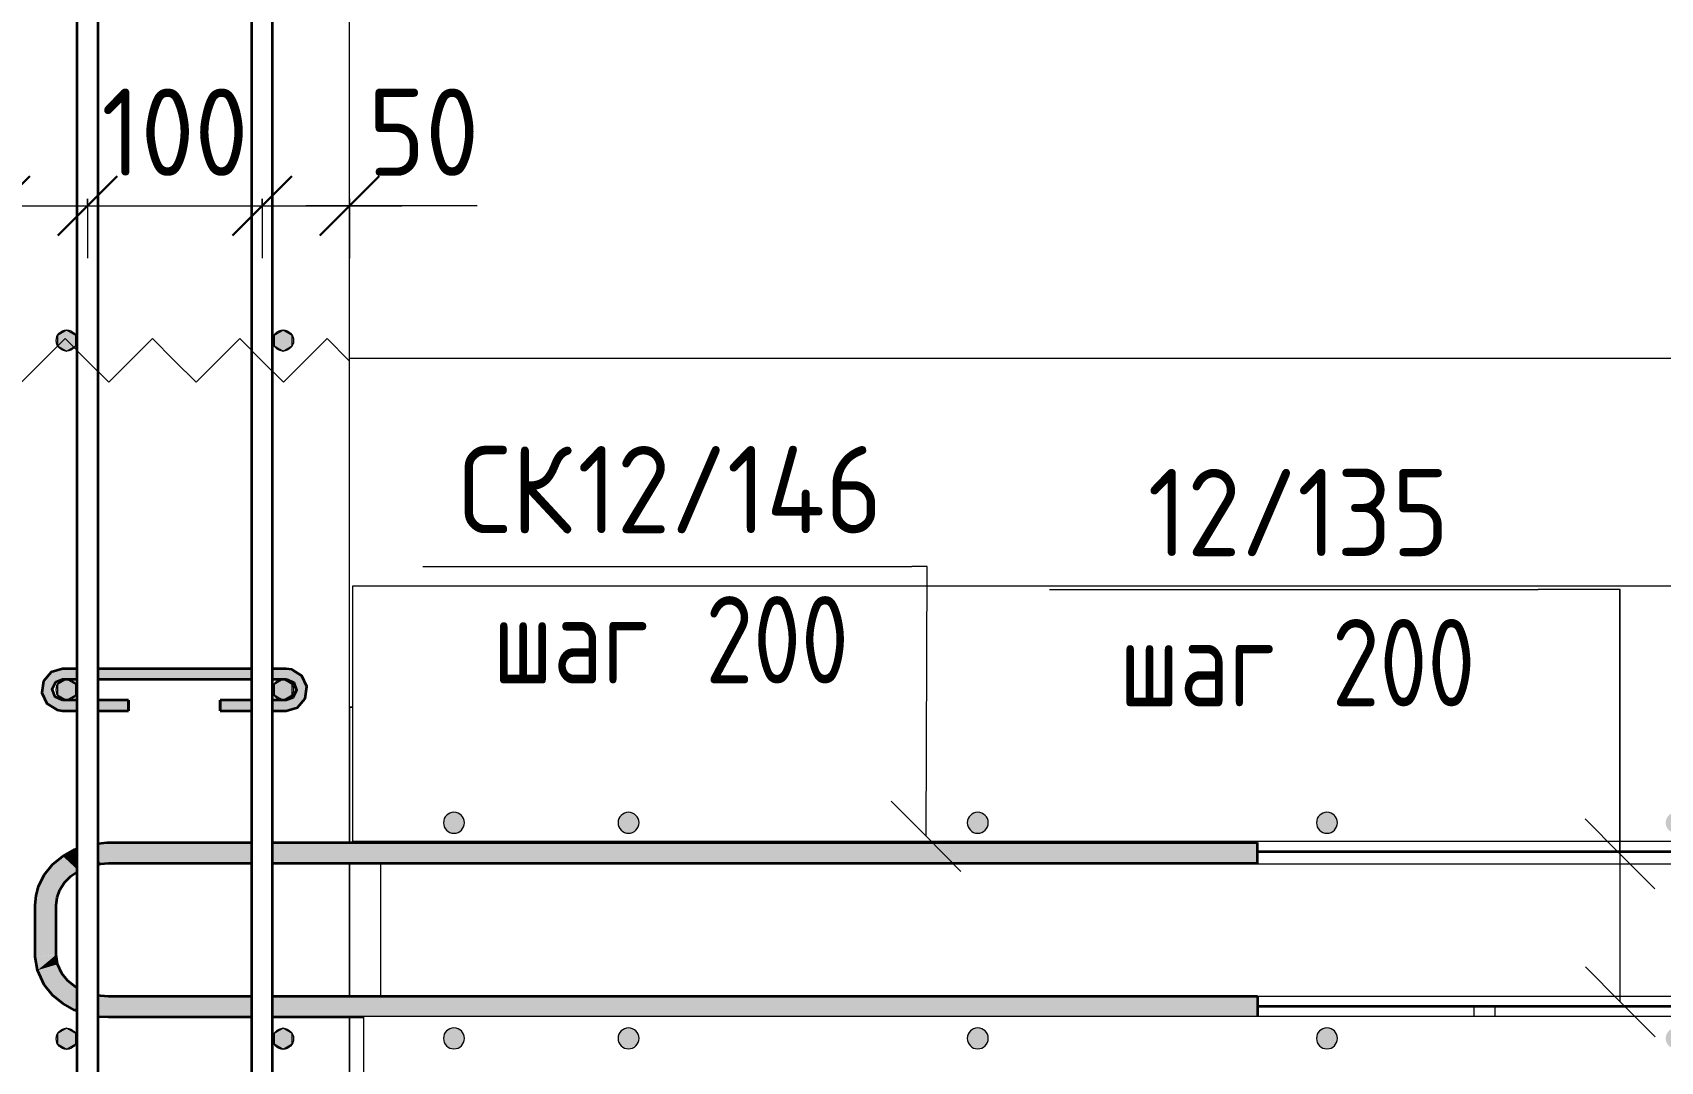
# Model space of a CAD drawing. Header units: millimetres. Extents: x 1059 to 21651, y -4238 to 7265.
# Drawn here: x 17426 to 18358, y -2373 to -1784 of the extents above; entities that cross this region are included whole.
import ezdxf

# ---------------------------------------------------------------- set-up
doc = ezdxf.new("R2010")
doc.units = ezdxf.units.MM
for name, color, linetype, lineweight in [('AA_Dim', 7, 'Continuous', 9), ('AA_Dim-20', 7, 'Continuous', 9), ('AA_Linii', 7, 'Continuous', 9), ('AA_Oformlenie', 7, 'Continuous', 9), ('AA_Vinoska', 7, 'Continuous', 9), ('AF_Perekritie', 7, 'Continuous', 60), ('AF_Perekritie_Опалубка', 253, 'Continuous', 20), ('AF_Stena_Опалубка', 253, 'Continuous', 20), ('KR_Armatura', 7, 'Continuous', 20), ('KR_Armatura_Tonkie', 7, 'Continuous', 20)]:
    doc.layers.add(name, color=color, linetype=linetype, lineweight=lineweight)
doc.styles.add('ISOCPEUR_1', font='isocpeur.TTF', dxfattribs={"width": 0.9, "height": 50})
doc.styles.add('ISOCPEUR_2', font='isocpeur.TTF', dxfattribs={"width": 0.8, "height": 50})
doc.dimstyles.new('00_Точн_3_знака__прозр_', dxfattribs={"dimscale": 304.8, "dimtxt": 50.137748, "dimasz": 0.111549, "dimexe": 0.098425, "dimexo": 0.065617, "dimgap": 0.006562, "dimtad": 1, "dimdec": 3, "dimrnd": 0.001, "dimdsep": 46, "dimtxsty": 'ISOCPEUR_1', "dimblk1": 'OBLIQUE', "dimblk2": 'OBLIQUE', "dimsah": 1, "dimcen": 0.09, "dimdle": 0.098425, "dimazin": 0, "dimtfac": 1, "dimtdec": 4, "dimtix": 1, "dimtmove": 1, "dimatfit": 3, "dimfxl": 1, "dimtvp": 1, "dimtolj": 1, "dimtzin": 0, "dimlwd": 18, "dimlwe": 18, "dimarcsym": 2})
doc.dimstyles.new('00_Точн_3_знака__прозр__1', dxfattribs={"dimscale": 304.8, "dimtxt": 50.137748, "dimasz": 0.111549, "dimexe": 0.098425, "dimexo": 0.065617, "dimgap": 0.006562, "dimtad": 1, "dimdec": 3, "dimrnd": 0.001, "dimdsep": 46, "dimtxsty": 'ISOCPEUR_1', "dimblk1": 'OBLIQUE', "dimblk2": 'OBLIQUE', "dimsah": 1, "dimcen": 0.09, "dimdle": 0.098425, "dimazin": 0, "dimtfac": 1, "dimtdec": 4, "dimtix": 1, "dimtmove": 0, "dimatfit": 3, "dimfxl": 1, "dimtvp": 1, "dimtolj": 1, "dimtzin": 0, "dimlwd": 18, "dimlwe": 18, "dimarcsym": 2})
doc.dimstyles.new('05_Округл_1мм__прозр_', dxfattribs={"dimscale": 304.8, "dimtxt": 50.137748, "dimasz": 0.111549, "dimexe": 0.098425, "dimexo": 0.065617, "dimgap": 0.006562, "dimtad": 1, "dimdec": 0, "dimdsep": 46, "dimtxsty": 'ISOCPEUR_1', "dimblk1": 'OBLIQUE', "dimblk2": 'OBLIQUE', "dimsah": 1, "dimcen": 0.09, "dimdle": 0.098425, "dimazin": 0, "dimtfac": 1, "dimtdec": 4, "dimtix": 1, "dimtmove": 0, "dimatfit": 3, "dimfxl": 1, "dimtvp": 1, "dimtolj": 1, "dimtzin": 0, "dimlwd": 18, "dimlwe": 18, "dimarcsym": 2})

# ---------------------------------------------------------------- blocks, each defined once
blk = doc.blocks.new('Лестница - Лестница-3665978-КР_РЗ_Арм_2')
at = {"layer": 'AF_Perekritie', "lineweight": 20}
for p, q in [((19585.06, -2170), (19585.06, -1970)), ((19585.06, -1970), (20985.06, -1970)), ((19585.06, -2170), (19585.06, -2247.48)), ((19586.71, -2170), (19585.06, -2170)), ((19585.06, -2170), (19586.71, -2170)), ((19585.06, -2259.48), (19585.06, -2335.71)), ((19585.06, -2308.81), (19585.06, -2335.71)), ((19585.06, -2347.71), (19585.06, -2441.09)), ((19585.06, -2347.71), (19585.06, -2441.09))]:
    blk.add_line(p, q, dxfattribs=at)
blk = doc.blocks.new('350_Шпилька массив _НесАрм_РабПлоск_ - 350_Шпилька массив _НесАрм_РабПлоск_-4121825-КР_РЗ_Арм_2')
at = {"layer": 'KR_Armatura_Tonkie', "lineweight": 35}
for points in [[(19420.78, -2171.95), (19420.78, -2166.05), (19415.58, -2163.05), (19415.58, -2157.05), (19420.78, -2153.95), (19420.78, -2148.15), (19417.16, -2149.55), (19412.29, -2151.56), (19408.78, -2160.05), (19412.29, -2168.54), (19419.89, -2171.65)], [(19548.78, -2171.95), (19552.4, -2170.55), (19557.26, -2168.54), (19560.78, -2160.05), (19557.26, -2151.56), (19548.78, -2148.15), (19548.78, -2154.05), (19553.98, -2157.05), (19553.98, -2163.05), (19548.78, -2166.15), (19548.78, -2171.65)]]:
    blk.add_hatch(color=256, dxfattribs=at).paths.add_polyline_path(points)
h = blk.add_hatch(color=256, dxfattribs=at)
h.paths.add_polyline_path([(19453.4, -2154.05), (19529.06, -2153.95), (19529.06, -2148.05), (19441.06, -2148.15), (19441.06, -2154.05)])
h.paths.add_polyline_path([(19420.78, -2154.05), (19429.06, -2153.93), (19429.06, -2148.05), (19420.78, -2148.15), (19420.78, -2153.95)])
h.paths.add_polyline_path([(19548.01, -2154.05), (19548.78, -2153.95), (19548.78, -2148.05), (19541.06, -2148.17), (19541.06, -2154.05), (19545.73, -2154.05)])
h = blk.add_hatch(color=256, dxfattribs=at)
h.paths.add_polyline_path([(19453.4, -2172.05), (19458.51, -2171.95), (19458.51, -2166.05), (19441.06, -2166.15), (19441.06, -2172.05)])
h.paths.add_polyline_path([(19429.06, -2172.05), (19429.06, -2166.05), (19420.78, -2166.15), (19420.78, -2172.05)])
h = blk.add_hatch(color=256, dxfattribs=at)
h.paths.add_polyline_path([(19548.78, -2172.05), (19548.78, -2166.05), (19541.06, -2166.15), (19541.06, -2172.05)])
h.paths.add_polyline_path([(19511.05, -2172.05), (19529.06, -2171.95), (19529.06, -2166.05), (19511.05, -2166.15), (19511.05, -2171.95)])
for p, q in [((19429.06, -2148.05), (19420.78, -2148.05)), ((19529.06, -2148.05), (19441.06, -2148.05)), ((19548.78, -2148.05), (19541.06, -2148.05)), ((19420.78, -2154.05), (19429.06, -2154.05)), ((19441.06, -2154.05), (19529.06, -2154.05)), ((19541.06, -2154.05), (19548.78, -2154.05)), ((19429.06, -2166.05), (19420.78, -2166.05)), ((19420.78, -2172.05), (19429.06, -2172.05)), ((19458.51, -2166.05), (19441.06, -2166.05)), ((19441.06, -2172.05), (19458.51, -2172.05)), ((19458.51, -2166.05), (19458.51, -2172.05)), ((19458.51, -2171.95), (19458.51, -2166.15)), ((19529.06, -2166.05), (19511.05, -2166.05)), ((19511.05, -2172.05), (19511.05, -2166.05)), ((19511.05, -2166.15), (19511.05, -2171.95)), ((19511.05, -2172.05), (19529.06, -2172.05)), ((19548.78, -2166.05), (19541.06, -2166.05)), ((19541.06, -2172.05), (19548.78, -2172.05))]:
    blk.add_line(p, q, dxfattribs=at)
at = {"layer": 'KR_Armatura_Tonkie', "lineweight": 35, "flags": 128}
for points in [[(19420.78, -2148.05), (19414.26, -2149.97), (19409.83, -2155.13), (19408.92, -2161.86), (19411.8, -2168.01), (19417.57, -2171.61), (19420.78, -2172.05)], [(19548.78, -2172.05), (19555.3, -2170.13), (19559.72, -2164.97), (19560.64, -2158.24), (19557.76, -2152.09), (19551.99, -2148.49), (19548.78, -2148.05)], [(19420.78, -2166.05), (19416.43, -2164.18), (19414.79, -2159.73), (19416.89, -2155.48), (19420.78, -2154.05)], [(19548.78, -2154.05), (19553.13, -2155.92), (19554.77, -2160.37), (19552.67, -2164.62), (19548.78, -2166.05)]]:
    blk.add_lwpolyline(points, dxfattribs=at)
blk = doc.blocks.new('Последовательность узлов - 3мм масшт20-904339-КР_РЗ_Арм_2')
at = {"layer": 'AA_Oformlenie'}
for p, q in [((19422.56, -2428.84), (19397.56, -2453.84)), ((19435.06, -2441.34), (19422.56, -2428.84)), ((19472.56, -2428.84), (19447.56, -2453.84)), ((19485.06, -2441.34), (19472.56, -2428.84)), ((19522.56, -2428.84), (19497.56, -2453.84)), ((19535.06, -2441.34), (19522.56, -2428.84)), ((19572.56, -2428.84), (19547.56, -2453.84)), ((19585.06, -2441.34), (19572.56, -2428.84)), ((19385.06, -2441.34), (19397.56, -2453.84)), ((19435.06, -2441.34), (19447.56, -2453.84)), ((19485.06, -2441.34), (19497.56, -2453.84)), ((19535.06, -2441.34), (19547.56, -2453.84))]:
    blk.add_line(p, q, dxfattribs=at)
blk = doc.blocks.new('042_М_Арматуры - Диам длина поз _ Шаг _засечки_-3174167-КР_РЗ_Арм_2')
at = {"layer": 'AA_Vinoska'}
blk.add_line((19627.15, -2089.42), (19907.15, -2089.42), dxfattribs=at)
blk = doc.blocks.new('DIMBLOCK91-КР_РЗ_Арм_2')
at = {"layer": 'AA_Dim-20', "lineweight": 30}
for p, q in [((17109.5, -1010), (17092.5, -993)), ((17109.5, -1010), (17126.5, -1027)), ((17109.5, -1160), (17092.5, -1143)), ((17109.5, -1160), (17126.5, -1177)), ((17109.5, -2960), (17092.5, -2943)), ((17109.5, -2960), (17126.5, -2977))]:
    blk.add_line(p, q, dxfattribs=at)
at = {"layer": 'AA_Dim-20', "lineweight": 18}
for p, q in [((17109.5, -1010), (17079.5, -1010)), ((17109.5, -1010), (17425.53, -1010)), ((17109.5, -1160), (17079.5, -1160)), ((17109.5, -2960), (17109.5, -1160)), ((17109.5, -1160), (17425.53, -1160)), ((17109.5, -2960), (17079.5, -2960)), ((17109.5, -2960), (17425.53, -2960))]:
    blk.add_line(p, q, dxfattribs=at)
at = {"layer": 'AA_Dim-20', "color": 0, "lineweight": 18, "insert": (17042.36, -2211.36), "char_height": 50, "width": 363.2622, "attachment_point": 1, "rotation": 90, "line_spacing_factor": 1.135194, "style": 'ISOCPEUR_1'}
blk.add_mtext('9х200=1800', dxfattribs=at)
blk = doc.blocks.new('_None')
blk = doc.blocks.new('DIMBLOCK101-КР_РЗ_Арм_2')
at = {"layer": 'AA_Dim-20', "lineweight": 30}
for p, q in [((17407.53, -1882.74), (17424.53, -1865.74)), ((17457.53, -1882.74), (17474.53, -1865.74)), ((17407.53, -1882.74), (17390.53, -1899.74)), ((17457.53, -1882.74), (17440.53, -1899.74))]:
    blk.add_line(p, q, dxfattribs=at)
at = {"layer": 'AA_Dim-20', "lineweight": 18}
for p, q in [((17341.66, -1882.74), (17424.09, -1882.74)), ((17377.53, -1882.74), (17457.53, -1882.74)), ((17407.53, -1878.7), (17407.53, -1912.74)), ((17407.53, -1882.74), (17407.53, -1878.7)), ((17424.09, -1882.74), (17432.53, -1882.74)), ((17457.53, -1878.7), (17457.53, -1912.74)), ((17457.53, -1882.74), (17457.53, -1878.7))]:
    blk.add_line(p, q, dxfattribs=at)
at = {"layer": 'AA_Dim-20', "color": 0, "lineweight": 18, "insert": (17341.66, -1815.61), "char_height": 50, "width": 74.9228, "attachment_point": 1, "line_spacing_factor": 1.135194, "style": 'ISOCPEUR_1'}
blk.add_mtext('50', dxfattribs=at)
blk = doc.blocks.new('_Oblique')
at = {"color": 0, "linetype": 'ByBlock', "lineweight": -2}
blk.add_line((-0.5, -0.5), (0.5, 0.5), dxfattribs=at)
blk = doc.blocks.new('DIMBLOCK102-КР_РЗ_Арм_2')
at = {"layer": 'AA_Dim-20', "lineweight": 30}
for p, q in [((17457.53, -1882.74), (17474.53, -1865.74)), ((17557.53, -1882.74), (17574.53, -1865.74)), ((17457.53, -1882.74), (17440.53, -1899.74)), ((17557.53, -1882.74), (17540.53, -1899.74))]:
    blk.add_line(p, q, dxfattribs=at)
at = {"layer": 'AA_Dim-20', "lineweight": 18}
for p, q in [((17457.53, -1878.7), (17457.53, -1912.74)), ((17457.53, -1882.74), (17457.53, -1878.7)), ((17457.53, -1882.74), (17557.53, -1882.74)), ((17557.53, -1878.7), (17557.53, -1912.74)), ((17557.53, -1882.74), (17557.53, -1878.7))]:
    blk.add_line(p, q, dxfattribs=at)
at = {"layer": 'AA_Dim-20', "color": 0, "lineweight": 18, "insert": (17465.43, -1815.61), "char_height": 50, "width": 101.0323, "attachment_point": 1, "line_spacing_factor": 1.135194, "style": 'ISOCPEUR_1'}
blk.add_mtext('100', dxfattribs=at)
blk = doc.blocks.new('DIMBLOCK103-КР_РЗ_Арм_2')
at = {"layer": 'AA_Dim-20', "lineweight": 30}
for p, q in [((17557.53, -1882.74), (17574.53, -1865.74)), ((17607.53, -1882.74), (17624.53, -1865.74)), ((17557.53, -1882.74), (17540.53, -1899.74)), ((17607.53, -1882.74), (17590.53, -1899.74))]:
    blk.add_line(p, q, dxfattribs=at)
at = {"layer": 'AA_Dim-20', "lineweight": 18}
for p, q in [((17557.53, -1878.7), (17557.53, -1912.74)), ((17557.53, -1882.74), (17557.53, -1878.7)), ((17557.53, -1882.74), (17637.53, -1882.74)), ((17598.19, -1882.74), (17582.53, -1882.74)), ((17680.62, -1882.74), (17598.19, -1882.74)), ((17607.53, -1878.7), (17607.53, -1912.74)), ((17607.53, -1882.74), (17607.53, -1878.7))]:
    blk.add_line(p, q, dxfattribs=at)
at = {"layer": 'AA_Dim-20', "color": 0, "lineweight": 18, "insert": (17618.19, -1815.61), "char_height": 50, "width": 74.9228, "attachment_point": 1, "line_spacing_factor": 1.135194, "style": 'ISOCPEUR_1'}
blk.add_mtext('50', dxfattribs=at)

msp = doc.modelspace()

# ---------------------------------------------------------------- hatches: boundary and pattern name
at = {"layer": 'AA_Oformlenie'}
h = msp.add_hatch(color=250, dxfattribs=at)
h.paths.add_polyline_path([(18967.3568, -2365.7834), (18968.9097, -2365.579), (18970.3568, -2364.9796), (18971.5994, -2364.026), (18972.5529, -2362.7834), (18973.1523, -2361.3363), (18973.3568, -2359.7834), (18973.1523, -2358.2305), (18972.5529, -2356.7834), (18971.5994, -2355.5408), (18970.3568, -2354.5873), (18968.9097, -2353.9879), (18967.3568, -2353.7834), (18965.8038, -2353.9879), (18964.3568, -2354.5873), (18963.1141, -2355.5408), (18962.1606, -2356.7834), (18961.5612, -2358.2305), (18961.3568, -2359.7834), (18961.5612, -2361.3363), (18962.1606, -2362.7834), (18963.1141, -2364.026), (18964.3568, -2364.9796), (18965.8038, -2365.579)])
h.paths.add_polyline_path([(18767.3568, -2365.7834), (18768.9097, -2365.579), (18770.3568, -2364.9796), (18771.5994, -2364.026), (18772.5529, -2362.7834), (18773.1523, -2361.3363), (18773.3568, -2359.7834), (18773.1523, -2358.2305), (18772.5529, -2356.7834), (18771.5994, -2355.5408), (18770.3568, -2354.5873), (18768.9097, -2353.9879), (18767.3568, -2353.7834), (18765.8038, -2353.9879), (18764.3568, -2354.5873), (18763.1141, -2355.5408), (18762.1606, -2356.7834), (18761.5612, -2358.2305), (18761.3568, -2359.7834), (18761.5612, -2361.3363), (18762.1606, -2362.7834), (18763.1141, -2364.026), (18764.3568, -2364.9796), (18765.8038, -2365.579)])
h.paths.add_polyline_path([(18567.3568, -2365.7834), (18568.9097, -2365.579), (18570.3568, -2364.9796), (18571.5994, -2364.026), (18572.5529, -2362.7834), (18573.1523, -2361.3363), (18573.3568, -2359.7834), (18573.1523, -2358.2305), (18572.5529, -2356.7834), (18571.5994, -2355.5408), (18570.3568, -2354.5873), (18568.9097, -2353.9879), (18567.3568, -2353.7834), (18565.8038, -2353.9879), (18564.3568, -2354.5873), (18563.1141, -2355.5408), (18562.1606, -2356.7834), (18561.5612, -2358.2305), (18561.3568, -2359.7834), (18561.5612, -2361.3363), (18562.1606, -2362.7834), (18563.1141, -2364.026), (18564.3568, -2364.9796), (18565.8038, -2365.579)])
h.paths.add_polyline_path([(18367.3568, -2365.7834), (18368.9097, -2365.579), (18370.3568, -2364.9796), (18371.5994, -2364.026), (18372.5529, -2362.7834), (18373.1523, -2361.3363), (18373.3568, -2359.7834), (18373.1523, -2358.2305), (18372.5529, -2356.7834), (18371.5994, -2355.5408), (18370.3568, -2354.5873), (18368.9097, -2353.9879), (18367.3568, -2353.7834), (18365.8038, -2353.9879), (18364.3568, -2354.5873), (18363.1141, -2355.5408), (18362.1606, -2356.7834), (18361.5612, -2358.2305), (18361.3568, -2359.7834), (18361.5612, -2361.3363), (18362.1606, -2362.7834), (18363.1141, -2364.026), (18364.3568, -2364.9796), (18366.1101, -2365.6193)])
h.paths.add_polyline_path([(18167.3568, -2365.7834), (18168.9097, -2365.579), (18170.3568, -2364.9796), (18171.5994, -2364.026), (18172.5529, -2362.7834), (18173.1523, -2361.3363), (18173.3568, -2359.7834), (18173.1523, -2358.2305), (18172.5529, -2356.7834), (18171.5994, -2355.5408), (18170.3568, -2354.5873), (18168.9097, -2353.9879), (18167.3568, -2353.7834), (18165.8038, -2353.9879), (18164.3568, -2354.5873), (18163.1141, -2355.5408), (18162.1606, -2356.7834), (18161.5612, -2358.2305), (18161.3568, -2359.7834), (18161.5612, -2361.3363), (18162.1606, -2362.7834), (18163.1141, -2364.026), (18164.3568, -2364.9796), (18165.8038, -2365.579)])
h.paths.add_polyline_path([(17967.3568, -2365.7834), (17968.9097, -2365.579), (17970.3568, -2364.9796), (17971.5994, -2364.026), (17972.5529, -2362.7834), (17973.1523, -2361.3363), (17973.3568, -2359.7834), (17973.1523, -2358.2305), (17972.5529, -2356.7834), (17971.5994, -2355.5408), (17970.3568, -2354.5873), (17968.9097, -2353.9879), (17967.3568, -2353.7834), (17965.8038, -2353.9879), (17964.3568, -2354.5873), (17963.1141, -2355.5408), (17962.1606, -2356.7834), (17961.5612, -2358.2305), (17961.3568, -2359.7834), (17961.5612, -2361.3363), (17962.1606, -2362.7834), (17963.1141, -2364.026), (17964.3568, -2364.9796), (17965.8038, -2365.579)])
h.paths.add_polyline_path([(17667.3568, -2365.7834), (17668.9097, -2365.579), (17670.3568, -2364.9796), (17671.5994, -2364.026), (17672.5529, -2362.7834), (17673.1523, -2361.3363), (17673.3568, -2359.7834), (17673.1523, -2358.2305), (17672.5529, -2356.7834), (17671.5994, -2355.5408), (17670.3568, -2354.5873), (17668.9097, -2353.9879), (17667.3568, -2353.7834), (17665.8038, -2353.9879), (17664.3568, -2354.5873), (17663.1141, -2355.5408), (17662.1606, -2356.7834), (17661.5612, -2358.2305), (17661.3568, -2359.7834), (17661.5612, -2361.3363), (17662.1606, -2362.7834), (17663.1141, -2364.026), (17664.3568, -2364.9796), (17665.8038, -2365.579)])
h.paths.add_polyline_path([(17767.3568, -2365.7834), (17768.9097, -2365.579), (17770.3568, -2364.9796), (17771.5994, -2364.026), (17772.5529, -2362.7834), (17773.1523, -2361.3363), (17773.3568, -2359.7834), (17773.1523, -2358.2305), (17772.5529, -2356.7834), (17771.5994, -2355.5408), (17770.3568, -2354.5873), (17768.9097, -2353.9879), (17767.3568, -2353.7834), (17765.8038, -2353.9879), (17764.3568, -2354.5873), (17763.1141, -2355.5408), (17762.1606, -2356.7834), (17761.5612, -2358.2305), (17761.3568, -2359.7834), (17761.5612, -2361.3363), (17762.1606, -2362.7834), (17763.1141, -2364.026), (17764.3568, -2364.9796), (17765.8038, -2365.579)])
h.paths.add_polyline_path([(18967.3568, -2242.239), (18968.9097, -2242.0346), (18970.3568, -2241.4352), (18971.5994, -2240.4817), (18972.5529, -2239.239), (18973.1523, -2237.7919), (18973.3568, -2236.239), (18973.1523, -2234.6861), (18972.5529, -2233.239), (18971.5994, -2231.9964), (18970.3568, -2231.0429), (18968.9097, -2230.4435), (18967.3568, -2230.239), (18965.8038, -2230.4435), (18964.3568, -2231.0429), (18963.1141, -2231.9964), (18962.1606, -2233.239), (18961.5612, -2234.6861), (18961.3568, -2236.239), (18961.5612, -2237.7919), (18962.1606, -2239.239), (18963.1141, -2240.4817), (18964.3568, -2241.4352), (18965.8038, -2242.0346)])
h.paths.add_polyline_path([(18767.3568, -2242.239), (18768.9097, -2242.0346), (18770.3568, -2241.4352), (18771.5994, -2240.4817), (18772.5529, -2239.239), (18773.1523, -2237.7919), (18773.3568, -2236.239), (18773.1523, -2234.6861), (18772.5529, -2233.239), (18771.5994, -2231.9964), (18770.3568, -2231.0429), (18768.9097, -2230.4435), (18767.3568, -2230.239), (18765.8038, -2230.4435), (18764.3568, -2231.0429), (18763.1141, -2231.9964), (18762.1606, -2233.239), (18761.5612, -2234.6861), (18761.3568, -2236.239), (18761.5612, -2237.7919), (18762.1606, -2239.239), (18763.1141, -2240.4817), (18764.3568, -2241.4352), (18765.8038, -2242.0346)])
h.paths.add_polyline_path([(18367.3568, -2242.239), (18368.9097, -2242.0346), (18370.3568, -2241.4352), (18371.5994, -2240.4817), (18372.5529, -2239.239), (18373.1523, -2237.7919), (18373.3568, -2236.239), (18373.1523, -2234.6861), (18372.5529, -2233.239), (18371.5994, -2231.9964), (18370.3568, -2231.0429), (18368.9097, -2230.4435), (18367.3568, -2230.239), (18365.8038, -2230.4435), (18364.3568, -2231.0429), (18363.1141, -2231.9964), (18362.1606, -2233.239), (18361.5612, -2234.6861), (18361.3568, -2236.239), (18361.5612, -2237.7919), (18362.1606, -2239.239), (18363.1141, -2240.4817), (18364.3568, -2241.4352), (18366.1101, -2242.0749)])
h.paths.add_polyline_path([(18567.3568, -2242.239), (18568.9097, -2242.0346), (18570.3568, -2241.4352), (18571.5994, -2240.4817), (18572.5529, -2239.239), (18573.1523, -2237.7919), (18573.3568, -2236.239), (18573.1523, -2234.6861), (18572.5529, -2233.239), (18571.5994, -2231.9964), (18570.3568, -2231.0429), (18568.9097, -2230.4435), (18567.3568, -2230.239), (18565.8038, -2230.4435), (18564.3568, -2231.0429), (18563.1141, -2231.9964), (18562.1606, -2233.239), (18561.5612, -2234.6861), (18561.3568, -2236.239), (18561.5612, -2237.7919), (18562.1606, -2239.239), (18563.1141, -2240.4817), (18564.3568, -2241.4352), (18565.8038, -2242.0346)])
h.paths.add_polyline_path([(18167.3568, -2242.239), (18168.9097, -2242.0346), (18170.3568, -2241.4352), (18171.5994, -2240.4817), (18172.5529, -2239.239), (18173.1523, -2237.7919), (18173.3568, -2236.239), (18173.1523, -2234.6861), (18172.5529, -2233.239), (18171.5994, -2231.9964), (18170.3568, -2231.0429), (18168.9097, -2230.4435), (18167.3568, -2230.239), (18165.8038, -2230.4435), (18164.3568, -2231.0429), (18163.1141, -2231.9964), (18162.1606, -2233.239), (18161.5612, -2234.6861), (18161.3568, -2236.239), (18161.5612, -2237.7919), (18162.1606, -2239.239), (18163.1141, -2240.4817), (18164.3568, -2241.4352), (18165.8038, -2242.0346)])
h.paths.add_polyline_path([(17967.3568, -2242.239), (17968.9097, -2242.0346), (17970.3568, -2241.4352), (17971.5994, -2240.4817), (17972.5529, -2239.239), (17973.1523, -2237.7919), (17973.3568, -2236.239), (17973.1523, -2234.6861), (17972.5529, -2233.239), (17971.5994, -2231.9964), (17970.3568, -2231.0429), (17968.9097, -2230.4435), (17967.3568, -2230.239), (17965.8038, -2230.4435), (17964.3568, -2231.0429), (17963.1141, -2231.9964), (17962.1606, -2233.239), (17961.5612, -2234.6861), (17961.3568, -2236.239), (17961.5612, -2237.7919), (17962.1606, -2239.239), (17963.1141, -2240.4817), (17964.3568, -2241.4352), (17965.8038, -2242.0346)])
h.paths.add_polyline_path([(17767.3568, -2242.239), (17768.9097, -2242.0346), (17770.3568, -2241.4352), (17771.5994, -2240.4817), (17772.5529, -2239.239), (17773.1523, -2237.7919), (17773.3568, -2236.239), (17773.1523, -2234.6861), (17772.5529, -2233.239), (17771.5994, -2231.9964), (17770.3568, -2231.0429), (17768.9097, -2230.4435), (17767.3568, -2230.239), (17765.8038, -2230.4435), (17764.3568, -2231.0429), (17763.1141, -2231.9964), (17762.1606, -2233.239), (17761.5612, -2234.6861), (17761.3568, -2236.239), (17761.5612, -2237.7919), (17762.1606, -2239.239), (17763.1141, -2240.4817), (17764.3568, -2241.4352), (17765.8038, -2242.0346)])
h.paths.add_polyline_path([(17667.3568, -2242.239), (17668.9097, -2242.0346), (17670.3568, -2241.4352), (17671.5994, -2240.4817), (17672.5529, -2239.239), (17673.1523, -2237.7919), (17673.3568, -2236.239), (17673.1523, -2234.6861), (17672.5529, -2233.239), (17671.5994, -2231.9964), (17670.3568, -2231.0429), (17668.9097, -2230.4435), (17667.3568, -2230.239), (17665.8038, -2230.4435), (17664.3568, -2231.0429), (17663.1141, -2231.9964), (17662.1606, -2233.239), (17661.5612, -2234.6861), (17661.3568, -2236.239), (17661.5612, -2237.7919), (17662.1606, -2239.239), (17663.1141, -2240.4817), (17664.3568, -2241.4352), (17665.8038, -2242.0346)])
at = {"layer": 'KR_Armatura', "lineweight": 9}
h = msp.add_hatch(color=256, dxfattribs=at)
edge = h.paths.add_edge_path()
edge.add_arc((17445.5259, -1960), 6, 0, 360)
for points in [[(17445.5259, -1966), (17450.722, -1963), (17450.722, -1957), (17445.5259, -1954), (17440.3297, -1957), (17440.3297, -1963)], [(17569.5259, -1966), (17574.722, -1963), (17574.722, -1957), (17569.5259, -1954), (17564.3297, -1957), (17564.3297, -1963)], [(17445.5259, -2166), (17450.722, -2163), (17450.722, -2157), (17445.5259, -2154), (17440.3297, -2157), (17440.3297, -2163)], [(17569.5259, -2166), (17574.722, -2163), (17574.722, -2157), (17569.5259, -2154), (17564.3297, -2157), (17564.3297, -2163)], [(17445.5259, -2366), (17450.722, -2363), (17450.722, -2357), (17445.5259, -2354), (17440.3297, -2357), (17440.3297, -2363)], [(17569.5259, -2366), (17574.722, -2363), (17574.722, -2357), (17569.5259, -2354), (17564.3297, -2357), (17564.3297, -2363)]]:
    msp.add_hatch(color=256, dxfattribs=at).paths.add_polyline_path(points)
h = msp.add_hatch(color=256, dxfattribs=at)
edge = h.paths.add_edge_path()
edge.add_arc((17569.5259, -1960), 6, 0, 360)
h = msp.add_hatch(color=256, dxfattribs=at)
edge = h.paths.add_edge_path()
edge.add_arc((17445.5259, -2160), 6, 0, 360)
h = msp.add_hatch(color=256, dxfattribs=at)
edge = h.paths.add_edge_path()
edge.add_arc((17569.5259, -2160), 6, 0, 360)
h = msp.add_hatch(color=256, dxfattribs=at)
edge = h.paths.add_edge_path()
edge.add_arc((17445.5259, -2360), 6, 0, 360)
h = msp.add_hatch(color=256, dxfattribs=at)
edge = h.paths.add_edge_path()
edge.add_arc((17569.5259, -2360), 6, 0, 360)
at = {"layer": 'KR_Armatura_Tonkie'}
for points in [[(17451.5259, -2263.5571), (17451.5259, -2262.9271), (17443.3032, -2255.3276), (17437.4249, -2260.2233), (17450.1165, -2263.2239)], [(17451.5259, -2258.8135), (17451.5259, -2253.3744), (17450.1165, -2251.5363), (17443.3032, -2255.3276)], [(17451.5259, -2262.9271), (17451.5259, -2258.8135), (17443.3032, -2255.3276), (17450.1165, -2261.6246)], [(17451.5259, -2252.6738), (17451.5259, -2251.0835), (17450.1165, -2251.5363)], [(17451.5259, -2253.3744), (17451.5259, -2252.6738), (17450.1165, -2251.5363)], [(17464.9788, -2259.7589), (17468.5198, -2247.4901), (17463.5259, -2248.0549), (17463.5259, -2256.7445)], [(17464.9788, -2259.7589), (17469.5259, -2259.4798), (17468.5198, -2247.4901)], [(17469.5259, -2259.4798), (17469.5259, -2247.4798), (17468.5198, -2247.4901)], [(17447.9086, -2266.8682), (17437.4249, -2260.2233), (17432.728, -2266.0783), (17443.3032, -2266.6286)], [(17447.9086, -2266.8682), (17451.5259, -2264.3988), (17451.5259, -2263.5571), (17437.4249, -2260.2233), (17446.6623, -2266.0783)], [(17463.5259, -2260.0933), (17464.9788, -2259.7589), (17463.5259, -2256.7445)], [(17428.0086, -2277.9967), (17441.6379, -2274.6517), (17429.4387, -2272.6932), (17428.9106, -2274.6517)], [(17440.0533, -2278.9947), (17441.6379, -2274.6517), (17428.0086, -2277.9967)], [(17429.4387, -2272.6932), (17444.272, -2270.5537), (17432.728, -2266.0783), (17430.5025, -2270.5537)], [(17441.6379, -2274.6517), (17444.272, -2270.5537), (17429.4387, -2272.6932)], [(17444.272, -2270.5537), (17447.9086, -2266.8682), (17432.728, -2266.0783)], [(17427.5259, -2283.4464), (17440.0533, -2278.9947), (17428.0086, -2277.9967), (17427.9202, -2278.9947)], [(17439.5259, -2283.4464), (17440.0533, -2278.9947), (17427.5259, -2283.4464)], [(17427.5561, -2311.7482), (17439.5259, -2311.7482), (17439.4216, -2283.4464), (17427.5259, -2283.4464), (17427.5259, -2311.7482)], [(17427.5561, -2313.1164), (17439.5259, -2311.7482), (17427.5259, -2311.7482)], [(17428.8592, -2320.7584), (17439.5264, -2311.8878), (17427.5561, -2313.1164)], [(17428.8592, -2320.7584), (17440.3502, -2317.3005), (17439.5264, -2311.8878), (17432.728, -2317.5412)], [(17432.728, -2329.1163), (17440.3502, -2317.3005), (17428.8592, -2320.7584)], [(17432.728, -2329.1163), (17442.8254, -2322.6324), (17440.3502, -2317.3005), (17436.9107, -2322.6324)], [(17437.4249, -2334.9712), (17442.8254, -2322.6324), (17432.728, -2329.1163)], [(17437.4249, -2334.9712), (17445.9701, -2326.5463), (17442.8254, -2322.6324), (17438.0774, -2333.4804)], [(17443.3032, -2339.867), (17445.9701, -2326.5463), (17437.4249, -2334.9712), (17442.8254, -2339.4691)], [(17443.3032, -2339.867), (17450.0722, -2329.9583), (17445.9701, -2326.5463), (17445.287, -2329.9583)], [(17450.1165, -2343.6582), (17450.0722, -2329.9583), (17443.3032, -2339.867), (17450.0722, -2343.6335)], [(17450.1165, -2343.6582), (17451.5259, -2340.4907), (17451.5259, -2330.7664), (17450.0722, -2329.9583)], [(17463.5259, -2347.2029), (17464.9788, -2335.4356), (17463.5259, -2335.3464), (17463.5259, -2335.4356)], [(17469.5259, -2347.7148), (17464.9788, -2335.4356), (17463.5259, -2347.3463), (17464.9788, -2347.4355)], [(17469.5259, -2347.7148), (17469.5259, -2335.7148), (17464.9788, -2335.4356), (17465.0822, -2335.7148)], [(17451.5259, -2344.1443), (17451.5259, -2340.4907), (17450.1165, -2343.6582)]]:
    msp.add_hatch(color=250, dxfattribs=at).paths.add_polyline_path(points)
h = msp.add_hatch(color=250, dxfattribs=at)
h.paths.add_polyline_path([(17591.9819, -2259.4798), (18127.5259, -2259.4798), (18127.5259, -2247.4798), (17563.5259, -2247.4798), (17563.5259, -2259.4798)])
h.paths.add_polyline_path([(17551.5259, -2259.4798), (17551.5259, -2247.4798), (17469.5259, -2247.4798), (17469.5259, -2259.4798)])
h = msp.add_hatch(color=256, dxfattribs=at)
h.paths.add_polyline_path([(17551.5259, -2347.7148), (17551.5259, -2335.7148), (17469.5259, -2335.7148), (17469.5259, -2347.7148)])
h.paths.add_polyline_path([(17563.5259, -2347.7148), (17615.5423, -2347.7148), (17615.5423, -2347.2985), (18127.5259, -2347.2985), (18127.5259, -2335.7148), (17563.5259, -2335.7148)])

# ---------------------------------------------------------------- linework, layer by layer
at = {"layer": 'AA_Linii'}
for p, q in [((19002.7924, -2100.7026), (17609.1712, -2100.7026)), ((17609.1712, -2100.7026), (17609.1712, -2246.8298)), ((17625.316, -2259.9394), (17625.316, -2335.5142)), ((17615.5423, -2347.2985), (17615.5423, -2428.8394))]:
    msp.add_line(p, q, dxfattribs=at)
at = {"layer": 'AA_Linii', "lineweight": 20}
for p, q in [((17609.1712, -2246.8298), (19002.7924, -2246.8298)), ((18965.316, -2259.9394), (17625.316, -2259.9394)), ((17625.316, -2335.5142), (18965.316, -2335.5142)), ((19000.05, -2347.2985), (17615.5423, -2347.2985))]:
    msp.add_line(p, q, dxfattribs=at)
for centre, start, end in [((17667.3568, -2236.239), 0, 180), ((17667.3568, -2236.239), 180, 360), ((17767.3568, -2236.239), 0, 180), ((17767.3568, -2236.239), 180, 360), ((17967.3568, -2236.239), 0, 180), ((17967.3568, -2236.239), 180, 360), ((18167.3568, -2236.239), 0, 180), ((18167.3568, -2236.239), 180, 360), ((17667.3568, -2359.7834), 0, 180), ((17767.3568, -2359.7834), 0, 180), ((17967.3568, -2359.7834), 0, 180), ((18167.3568, -2359.7834), 0, 180), ((17667.3568, -2359.7834), 180, 360), ((17767.3568, -2359.7834), 180, 360), ((17967.3568, -2359.7834), 180, 360), ((18167.3568, -2359.7834), 180, 360)]:
    msp.add_arc(centre, 6, start, end, dxfattribs=at)
at = {"layer": 'AA_Vinoska'}
for p, q in [((17938.3795, -2089.4245), (17929.6173, -2089.4245)), ((17937.7503, -2244.012), (17938.3795, -2089.4245)), ((18335.1791, -2102.5391), (18288.3857, -2102.5391)), ((18335.3558, -2102.5391), (18288.3857, -2102.5391)), ((18335.1791, -2254.0766), (18335.1791, -2102.5391)), ((18335.3558, -2338.8325), (18335.3558, -2102.5391)), ((17937.7503, -2244.012), (17917.8319, -2223.9308)), ((18335.1791, -2254.0766), (18315.1791, -2234.0766)), ((17937.7503, -2244.012), (17957.6687, -2264.0933)), ((18335.1791, -2254.0766), (18355.1791, -2274.0766)), ((18335.3558, -2338.8325), (18315.3558, -2318.8325)), ((18335.3558, -2338.8325), (18355.3558, -2358.8325))]:
    msp.add_line(p, q, dxfattribs=at)
at = {"layer": 'AF_Stena_Опалубка'}
for p, q in [((17607.5259, -2247.4798), (17607.5259, -870)), ((17607.5259, -2335.7148), (17607.5259, -2259.4798)), ((17607.5259, -3002), (17607.5259, -2347.7148))]:
    msp.add_line(p, q, dxfattribs=at)
at = {"layer": 'KR_Armatura', "lineweight": 9}
for p, q in [((17445.5259, -1954), (17440.3297, -1957)), ((17440.3297, -1957), (17440.3297, -1963)), ((17450.722, -1957), (17445.5259, -1954)), ((17450.722, -1963), (17450.722, -1957)), ((17569.5259, -1954), (17564.3297, -1957)), ((17564.3297, -1957), (17564.3297, -1963)), ((17574.722, -1957), (17569.5259, -1954)), ((17574.722, -1963), (17574.722, -1957)), ((17440.3297, -1963), (17445.5259, -1966)), ((17445.5259, -1966), (17450.722, -1963)), ((17564.3297, -1963), (17569.5259, -1966)), ((17569.5259, -1966), (17574.722, -1963)), ((17445.5259, -2154), (17440.3297, -2157)), ((17440.3297, -2157), (17440.3297, -2163)), ((17440.3297, -2163), (17445.5259, -2166)), ((17450.722, -2157), (17445.5259, -2154)), ((17445.5259, -2166), (17450.722, -2163)), ((17450.722, -2163), (17450.722, -2157)), ((17569.5259, -2154), (17564.3297, -2157)), ((17564.3297, -2157), (17564.3297, -2163)), ((17564.3297, -2163), (17569.5259, -2166)), ((17574.722, -2157), (17569.5259, -2154)), ((17569.5259, -2166), (17574.722, -2163)), ((17574.722, -2163), (17574.722, -2157)), ((17445.5259, -2354), (17440.3297, -2357)), ((17440.3297, -2357), (17440.3297, -2363)), ((17450.722, -2357), (17445.5259, -2354)), ((17450.722, -2363), (17450.722, -2357)), ((17569.5259, -2354), (17564.3297, -2357)), ((17564.3297, -2357), (17564.3297, -2363)), ((17574.722, -2357), (17569.5259, -2354)), ((17574.722, -2363), (17574.722, -2357)), ((17440.3297, -2363), (17445.5259, -2366)), ((17445.5259, -2366), (17450.722, -2363)), ((17564.3297, -2363), (17569.5259, -2366)), ((17569.5259, -2366), (17574.722, -2363))]:
    msp.add_line(p, q, dxfattribs=at)
at = {"layer": 'KR_Armatura'}
for p, q in [((18251.5259, -2341.5142), (18251.5259, -2347.2985)), ((18263.5259, -2341.5142), (18263.5259, -2347.2985))]:
    msp.add_line(p, q, dxfattribs=at)
at = {"layer": 'KR_Armatura', "lineweight": 9}
for centre in [(17445.5259, -1960), (17569.5259, -1960), (17445.5259, -2160), (17569.5259, -2160), (17445.5259, -2360), (17569.5259, -2360)]:
    msp.add_circle(centre, 6, dxfattribs=at)
at = {"layer": 'KR_Armatura_Tonkie', "lineweight": 35}
for p, q in [((17451.5259, -3002), (17451.5259, -890)), ((17463.5259, -3002), (17463.5259, -890)), ((17551.5259, -3002), (17551.5259, -890)), ((17563.5259, -3002), (17563.5259, -890)), ((17632.5259, -2246.8298), (17632.5259, -2247.4798)), ((17437.4249, -2260.2233), (17443.3032, -2255.3276)), ((17443.3032, -2255.3276), (17450.1165, -2251.5363)), ((17450.1165, -2251.5363), (17451.5259, -2251.0835)), ((17463.5259, -2248.0549), (17468.5198, -2247.4901)), ((17468.5198, -2247.4901), (17469.5259, -2247.4798)), ((17469.5259, -2247.4798), (17551.5259, -2247.4798)), ((17563.5259, -2247.4798), (18127.5259, -2247.4798)), ((18127.5259, -2259.4798), (18127.5259, -2247.4798)), ((18387.5259, -2252.8298), (18127.5259, -2252.8298)), ((17432.728, -2266.0783), (17437.4249, -2260.2233)), ((17447.9086, -2266.8682), (17451.5259, -2264.3988)), ((17463.5259, -2260.0933), (17464.9788, -2259.7589)), ((17464.9788, -2259.7589), (17469.5259, -2259.4798)), ((17469.5259, -2259.4798), (17551.5259, -2259.4798)), ((17563.5259, -2259.4798), (18127.5259, -2259.4798)), ((17428.0086, -2277.9967), (17429.4387, -2272.6932)), ((17429.4387, -2272.6932), (17432.728, -2266.0783)), ((17440.0533, -2278.9947), (17441.6379, -2274.6517)), ((17441.6379, -2274.6517), (17444.272, -2270.5537)), ((17444.272, -2270.5537), (17447.9086, -2266.8682)), ((17427.5259, -2283.4464), (17428.0086, -2277.9967)), ((17427.5259, -2311.7482), (17427.5259, -2283.4464)), ((17439.5259, -2283.4464), (17440.0533, -2278.9947)), ((17439.5259, -2311.7482), (17439.5259, -2283.4464)), ((17427.5561, -2313.1164), (17427.5259, -2311.7482)), ((17439.5264, -2311.8878), (17439.5259, -2311.7482)), ((17440.3502, -2317.3005), (17439.5264, -2311.8878)), ((17428.8592, -2320.7584), (17427.5561, -2313.1164)), ((17432.728, -2329.1163), (17428.8592, -2320.7584)), ((17442.8254, -2322.6324), (17440.3502, -2317.3005)), ((17437.4249, -2334.9712), (17432.728, -2329.1163)), ((17445.9701, -2326.5463), (17442.8254, -2322.6324)), ((17450.0722, -2329.9583), (17445.9701, -2326.5463)), ((17451.5259, -2330.7664), (17450.0722, -2329.9583)), ((17443.3032, -2339.867), (17437.4249, -2334.9712)), ((17450.1165, -2343.6582), (17443.3032, -2339.867)), ((17464.9788, -2335.4356), (17463.5259, -2335.1641)), ((17469.5259, -2335.7148), (17464.9788, -2335.4356)), ((17551.5259, -2335.7148), (17469.5259, -2335.7148)), ((18127.5259, -2335.7148), (17563.5259, -2335.7148)), ((18127.5259, -2335.7148), (18127.5259, -2347.2985)), ((17451.5259, -2344.1443), (17450.1165, -2343.6582)), ((17469.5259, -2347.7148), (17463.5259, -2347.3463)), ((17551.5259, -2347.7148), (17469.5259, -2347.7148)), ((17615.5423, -2347.7148), (17563.5259, -2347.7148)), ((18387.5259, -2341.5142), (18127.5259, -2341.5142))]:
    msp.add_line(p, q, dxfattribs=at)

# ---------------------------------------------------------------- block references
at = {"layer": 'AA_Oformlenie'}
msp.add_blockref('Последовательность узлов - 3мм масшт20-904339-КР_РЗ_Арм_2', (-1977.8911, 470), dxfattribs=at)
at = {"layer": 'AA_Vinoska'}
for p in [(-1977.5357, 0), (-1618.7674, -13.1146)]:
    msp.add_blockref('042_М_Арматуры - Диам длина поз _ Шаг _засечки_-3174167-КР_РЗ_Арм_2', p, dxfattribs=at)
at = {"layer": 'AF_Perekritie_Опалубка'}
msp.add_blockref('Лестница - Лестница-3665978-КР_РЗ_Арм_2', (-1977.5357, 0), dxfattribs=at)
at = {"layer": 'KR_Armatura_Tonkie', "lineweight": 35}
msp.add_blockref('350_Шпилька массив _НесАрм_РабПлоск_ - 350_Шпилька массив _НесАрм_РабПлоск_-4121825-КР_РЗ_Арм_2', (-1977.5357, 0), dxfattribs=at)

# ---------------------------------------------------------------- texts
at = {"layer": 'AA_Vinoska', "char_height": 50, "attachment_point": 1}
for s, insert, width, style in [('СК', (17670.2001, -2020.4195), 82.253137, 'ISOCPEUR_1'), ('12/146', (17738.0657, -2020.4195), 215.012587, 'ISOCPEUR_1'), ('12/135', (18064.6985, -2033.5341), 210.683475, 'ISOCPEUR_1'), (' 200', (17785.9585, -2106.4006), 133.4008, 'ISOCPEUR_2'), ('шаг', (17689.6501, -2106.4006), 116.7257, 'ISOCPEUR_2'), (' 200', (18144.7268, -2119.5151), 133.4008, 'ISOCPEUR_2'), ('шаг', (18048.4185, -2119.5151), 116.7257, 'ISOCPEUR_2')]:
    msp.add_mtext(s, dxfattribs=dict(at, insert=insert, width=width, style=style))

# ---------------------------------------------------------------- dimensions: what is measured, and where the dimension line sits
at = {"layer": 'AA_Dim', "lineweight": 18}
dim = msp.add_linear_dim(base=(17109.4973, -1160), p1=(17445.5259, -2960), p2=(17445.5259, -1160), angle=90, text='9х200=1800', dimstyle='05_Округл_1мм__прозр_', override={"dimpost": '<>', "dimblk1": 'None', "dimblk2": 'None', "dimsah": 1, "dimfxl": 1800}, dxfattribs=at)
dim.commit()
dim.dimension.update_dxf_attribs({"geometry": 'DIMBLOCK91-КР_РЗ_Арм_2', "text_midpoint": (17082.4973, -2060)})
for base, p1, p2, picture, middle in [((17457.5259, -1882.7435), (17407.5259, -1858.7019), (17457.5259, -1858.7019), 'DIMBLOCK101-КР_РЗ_Арм_2', (17379.1194, -1848.9409)), ((17607.5259, -1882.7435), (17557.5259, -1858.7019), (17607.5259, -1858.7019), 'DIMBLOCK103-КР_РЗ_Арм_2', (17655.648, -1848.9409))]:
    dim = msp.add_linear_dim(base=base, p1=p1, p2=p2, dimstyle='00_Точн_3_знака__прозр_', override={"dimpost": '<>', "dimfxl": 50}, dxfattribs=at)
    dim.commit()
    dim.dimension.update_dxf_attribs({"geometry": picture, "text_midpoint": middle, "dimtype": 160})
dim = msp.add_linear_dim(base=(17557.5259, -1882.7435), p1=(17457.5259, -1858.7019), p2=(17557.5259, -1858.7019), dimstyle='00_Точн_3_знака__прозр__1', override={"dimpost": '<>', "dimfxl": 100}, dxfattribs=at)
dim.commit()
dim.dimension.update_dxf_attribs({"geometry": 'DIMBLOCK102-КР_РЗ_Арм_2', "text_midpoint": (17507.5259, -1855.7435)})

doc.saveas('drawing.dxf')
